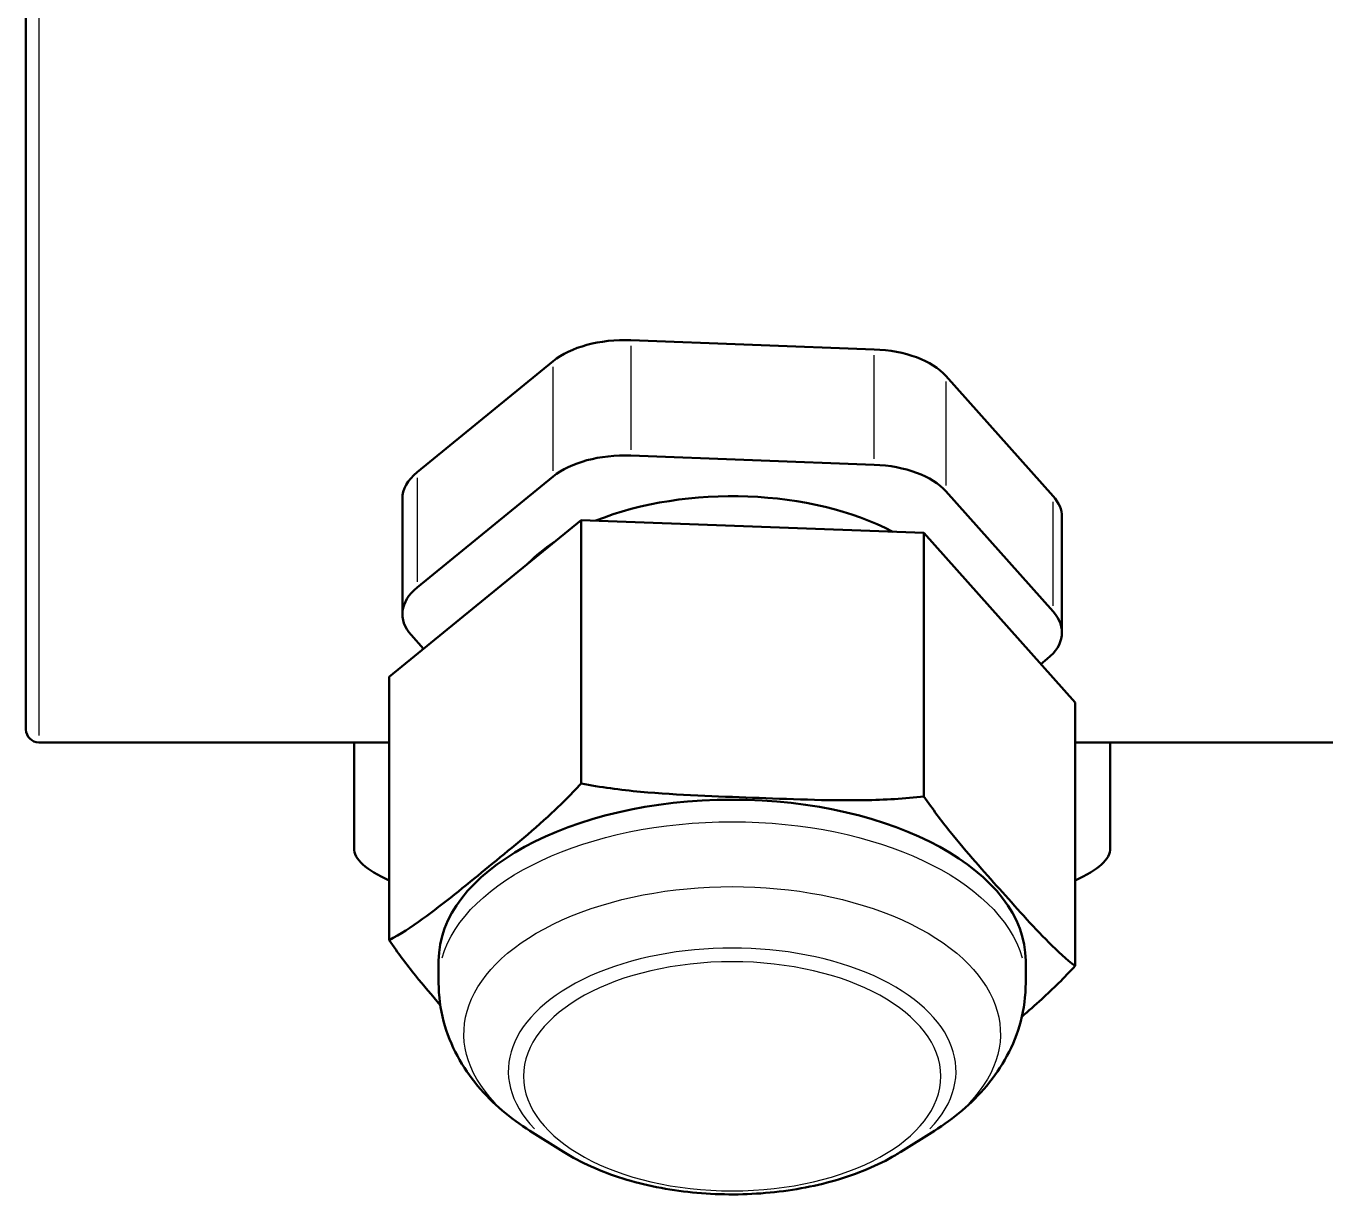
# Model space of a CAD drawing. Header units: millimetres. Extents: x 0 to 420, y 0 to 297.
# Drawn here: x 114.45 to 162.23, y 111.11 to 154.11 of the extents above; entities that cross this region are included whole.
import ezdxf

# ---------------------------------------------------------------- set-up
doc = ezdxf.new("R2010")
doc.units = ezdxf.units.MM
doc.header["$LTSCALE"] = 0.75
doc.layers.add('Visible', color=7, linetype='Continuous', lineweight=50)
doc.layers.add('Visible Narrow', color=7, linetype='Continuous', lineweight=25)

msp = doc.modelspace()

# ---------------------------------------------------------------- linework, layer by layer
at = {"layer": 'Visible'}
for p, q in [((114.451, 200.56), (114.451, 128.237)), ((145.648, 142.219), (136.694, 142.556)), ((133.842, 141.789), (128.834, 137.699)), ((152.228, 136.819), (148.282, 141.246)), ((145.648, 137.974), (136.694, 138.311)), ((133.842, 137.544), (128.834, 133.454)), ((128.293, 132.481), (128.293, 136.726)), ((152.228, 132.573), (148.282, 137)), ((134.865, 135.938), (127.811, 130.178)), ((134.865, 126.252), (134.865, 135.938)), ((147.476, 135.464), (134.865, 135.938)), ((152.551, 131.807), (152.551, 136.052)), ((153.033, 129.228), (147.476, 135.464)), ((147.476, 125.777), (147.476, 135.464)), ((128.616, 131.714), (129.07, 131.206)), ((151.774, 130.641), (152.01, 130.834)), ((127.811, 120.491), (127.811, 130.178)), ((153.033, 119.542), (153.033, 129.228)), ((127.811, 127.761), (114.927, 127.761)), ((126.516, 127.761), (126.516, 123.875)), ((287.024, 127.761), (153.033, 127.761)), ((154.329, 127.761), (154.329, 123.875)), ((129.627, 118.915), (129.627, 119.726)), ((151.217, 118.915), (151.217, 119.726)), ((134.216, 112.704), (132.986, 113.478)), ((146.628, 112.704), (147.858, 113.478))]:
    msp.add_line(p, q, dxfattribs=at)
at = {"layer": 'Visible', "extrusion": (0, 0, -1)}
msp.add_arc((-114.927, 128.237), 0.476, 270, 0, dxfattribs=at)
at = {"layer": 'Visible'}
for centre, major_axis, ratio, start_param, end_param in [((136.477, 140.816), (-3.175, 0), 0.54919, 4.643954, 5.691152), ((145.43, 140.479), (3.175, 0), 0.54919, 0.455164, 1.502361), ((136.477, 136.571), (-3.175, 0), 0.54919, 4.643954, 5.691152), ((131.468, 136.726), (-3.175, 0), 0.54919, -0.592034, 0), ((145.43, 136.234), (3.175, 0), 0.54919, 0.455164, 1.502361), ((140.422, 132.144), (-8.509, 0), 0.54919, 3.944849, 5.343059), ((149.376, 136.052), (3.175, 0), 0.54919, 0, 0.455164), ((140.422, 132.144), (8.509, 0), 0.54919, 2.450097, 2.649021), ((131.468, 132.481), (3.175, 0), 0.54919, 2.549559, 3.596757), ((149.376, 131.807), (3.175, 0), 0.54919, -0.592034, 0.455164), ((140.422, 119.726), (-10.795, 0), 0.54919, 3.141593, 6.283185), ((140.422, 123.875), (13.906, 0), 0.202592, 3.141593, 3.576594), ((140.422, 123.875), (-13.906, 0), 0.202592, 2.706591, 3.141593)]:
    msp.add_ellipse(centre, major_axis=major_axis, ratio=ratio, start_param=start_param, end_param=end_param, dxfattribs=at)
for points, knots in [([(127.811, 120.491), (128.207, 120.7), (128.62, 120.969), (129.819, 121.834), (130.614, 122.492), (132.061, 123.674), (132.856, 124.315), (134.056, 125.408), (134.469, 125.814), (134.865, 126.252)], [-3.23638, -3.23638, -3.23638, -3.23638, -3.029516, -3.029516, -2.640552, -2.640552, -2.251588, -2.251588, -2.044725, -2.044725, -2.044725, -2.044725]), ([(134.865, 126.252), (135.574, 126.111), (136.312, 126.015), (138.456, 125.82), (139.877, 125.775), (142.464, 125.678), (143.886, 125.615), (146.03, 125.649), (146.768, 125.689), (147.476, 125.777)], [-3.23638, -3.23638, -3.23638, -3.23638, -3.029516, -3.029516, -2.640552, -2.640552, -2.251588, -2.251588, -2.044725, -2.044725, -2.044725, -2.044725]), ([(147.476, 125.777), (147.789, 125.312), (148.114, 124.879), (149.059, 123.705), (149.685, 123.011), (150.825, 121.732), (151.451, 121.02), (152.396, 120.074), (152.721, 119.778), (153.033, 119.542)], [-3.23638, -3.23638, -3.23638, -3.23638, -3.029516, -3.029516, -2.640552, -2.640552, -2.251588, -2.251588, -2.044725, -2.044725, -2.044725, -2.044725]), ([(129.687, 118.102), (129.386, 118.447), (129.08, 118.807), (128.448, 119.593), (128.123, 120.026), (127.811, 120.491)], [-2.4433006, -2.4433006, -2.4433006, -2.4433006, -2.2515885, -2.2515885, -2.044725, -2.044725, -2.044725, -2.044725]), ([(153.033, 119.542), (152.637, 119.103), (152.224, 118.698), (151.564, 118.096), (151.319, 117.881), (151.075, 117.672)], [-3.2363798, -3.2363798, -3.2363798, -3.2363798, -3.0295164, -3.0295164, -2.9083166, -2.9083166, -2.9083166, -2.9083166]), ([(132.986, 113.478), (132.63, 113.703), (132.288, 113.95), (131.643, 114.499), (131.338, 114.801), (130.782, 115.467), (130.53, 115.831), (130.103, 116.626), (129.929, 117.056), (129.69, 117.963), (129.627, 118.439), (129.627, 118.915)], [1.8325097, 1.8325097, 1.8325097, 1.8325097, 1.9759195, 1.9759195, 2.1193294, 2.1193294, 2.2627392, 2.2627392, 2.4061491, 2.4061491, 2.549559, 2.549559, 2.549559, 2.549559]), ([(151.217, 118.915), (151.217, 118.439), (151.154, 117.963), (150.915, 117.056), (150.741, 116.626), (150.314, 115.831), (150.062, 115.467), (149.506, 114.801), (149.201, 114.499), (148.556, 113.95), (148.214, 113.703), (147.858, 113.478)], [5.6911516, 5.6911516, 5.6911516, 5.6911516, 5.8345615, 5.8345615, 5.9779713, 5.9779713, 6.1213812, 6.1213812, 6.2647911, 6.2647911, 6.4082009, 6.4082009, 6.4082009, 6.4082009]), ([(134.216, 112.704), (134.851, 112.304), (135.589, 111.975), (137.198, 111.473), (138.067, 111.3), (139.848, 111.121), (140.758, 111.113), (142.539, 111.263), (143.408, 111.42), (145.03, 111.888), (145.781, 112.201), (146.499, 112.624), (146.564, 112.663), (146.628, 112.704)], [4.450676, 4.450676, 4.450676, 4.450676, 4.787654, 4.787654, 5.123406, 5.123406, 5.456225, 5.456225, 5.788913, 5.788913, 6.124302, 6.124302, 6.15817, 6.15817, 6.15817, 6.15817])]:
    msp.add_open_spline(points, degree=3, knots=knots, dxfattribs=at)
at = {"layer": 'Visible Narrow'}
for p, q in [((114.927, 195.888), (114.927, 128.016)), ((136.694, 142.344), (136.694, 138.523)), ((145.648, 138.186), (145.648, 142.007)), ((133.842, 137.756), (133.842, 141.577)), ((148.282, 141.034), (148.282, 137.213)), ((128.834, 137.487), (128.834, 133.666)), ((152.228, 132.786), (152.228, 136.606))]:
    msp.add_line(p, q, dxfattribs=at)
at = {"layer": 'Visible Narrow', "extrusion": (0, 0, -1)}
for centre, major_axis, start_param, end_param in [((140.422, 118.915), (-10.795, 0), 0.15708, 2.984513), ((140.422, 117.039), (-9.865, 0), -0.488265, 3.629857)]:
    msp.add_ellipse(centre, major_axis=major_axis, ratio=0.54919, start_param=start_param, end_param=end_param, dxfattribs=at)
at = {"layer": 'Visible Narrow'}
for centre, major_axis, start_param, end_param in [((140.422, 115.675), (8.233, 0), -0.488265, 3.629857), ((140.422, 115.481), (-7.672, 0), 3.141593, 9.424778)]:
    msp.add_ellipse(centre, major_axis=major_axis, ratio=0.54919, start_param=start_param, end_param=end_param, dxfattribs=at)

doc.saveas('drawing.dxf')
